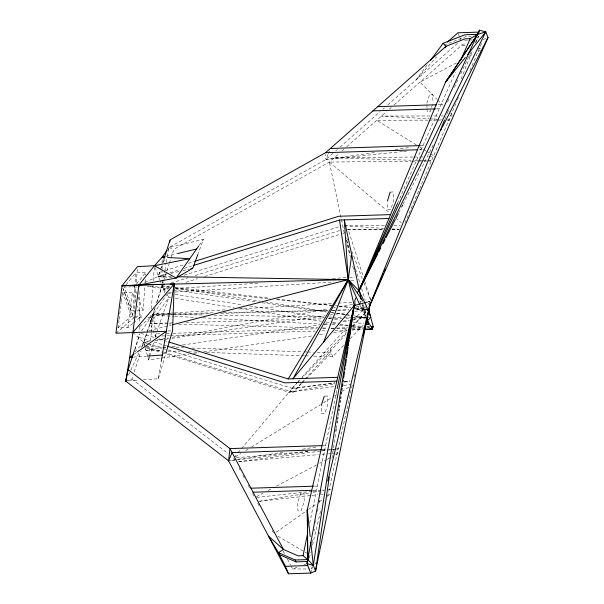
<?xml version="1.0" encoding="UTF-8"?>
<svg xmlns="http://www.w3.org/2000/svg" width="604" height="604" viewBox="0 0 604 604"><rect width="100%" height="100%" fill="white"/><g stroke="black" fill="none" stroke-linecap="round" stroke-linejoin="round"><path stroke-width="0.45" stroke-dasharray="3.02 2.27" d="M162.068 283.065L162.083 270.147M162.091 269.225L162.099 263.691M162.099 262.77L162.106 257.228M135.802 310.909L133.061 310.962L135.809 272.631L145.843 272.427L145.639 275.228M134.088 314.005L137.289 269.407M136.708 310.886L143.095 310.758L144.839 286.447M145.103 282.71L145.375 278.973M157.206 336.134L155.326 336.194L150.298 323.457L151.091 312.427M151.362 308.689L153.031 285.33M153.371 280.656L154.307 267.58M148.939 357.183L148.675 359.946L188.81 354.042M149.029 356.269L150.177 344.318M150.524 340.641L151.234 333.287M151.325 332.366L152.91 314.148L169.867 313.136M132.812 323.48L127.897 327.708L117.999 327.738L118.95 320.279M119.071 319.35L121.223 302.566M121.344 301.63L122.537 292.306L132.435 292.276L135.892 301.683M127.897 327.708L132.435 292.276M331.981 458.308L335.771 432.222M336.315 428.5L336.994 423.842M338.21 415.454L338.618 412.66M143.458 379.803L158.361 378.716L161.109 362.302M162.552 283.102L164.681 271.256M164.839 270.343L166.145 263.05M166.311 262.144L167.127 257.583M167.293 256.67L168.924 247.557L325.971 159.516L333 153.303M311.875 542.928L312.706 538.292M314.027 530.871L314.359 529.021M315.514 522.528L315.847 520.671M317.5 511.399L317.998 508.613M318.988 503.049L319.486 500.271M320.475 494.706L320.973 491.928M309.716 523.117L337.243 388.47M310.773 573.09L312.215 566.235M319.305 534.147L319.705 532.313M327.61 496.548L352.358 384.484M353.982 377.123L354.593 374.359M309.444 557.817L310.758 552.32M312.51 544.997L320.815 510.221M168.199 323.918L150.298 323.457L152.91 314.148L213.235 312.819M364.65 313.317L366.854 305.496L368.078 309.452L354.382 309.724M149.437 357.251L148.675 359.946L147.935 357.319M149.694 356.352L153.771 341.977M155.047 337.485L156.081 333.846L159.841 333.725M134.964 349.965L139.705 333.952M158.361 378.716L165.987 352.925M426.862 103.246L429.587 94.33L432.645 94.088L432.977 102.763M432.434 104.545L430.252 111.68L427.194 111.921L427.058 108.456M172.88 322.853L150.298 323.457L155.168 307.897M156.821 302.604L162.061 285.835L160.075 280.588M134.662 349.474L139.698 333.891M144.824 282.378L158.271 276.443L160.173 270.562M160.453 269.678L161.593 266.175M162.725 262.664L163.571 260.037M125.76 381.094L131.936 379.033L133.069 375.522M134.209 372.019L141.011 350.977M142.423 346.59L154.632 308.84M156.632 302.642L163.397 281.706M163.684 280.83L169.067 264.167M169.354 263.291L170.766 258.905M171.053 258.029L173.884 249.263L329.384 162.083L339.048 153.544M141.412 347.496L143.76 342.46L152.971 315.19L169.905 314.737M360.754 301.532L358.255 308.863L355.024 309.15L354.993 307.413M155.326 336.194L156.436 333.008M156.746 332.117L168.893 297.402L167.074 294.314M172.367 277.704L158.271 276.443L160.203 271.188M161.502 267.693L162.144 265.941M163.435 262.438L164.401 259.811M167.633 251.06L168.924 247.557L203.412 239.35L198.248 253.355M328.002 154.413L325.971 159.516L402.551 151.574M328.342 153.567L329.354 151.015M444.876 119.184L448.047 111.325M461.094 79.003L472.728 50.185M475.899 42.325L478.368 36.21L479.38 38.716M404.914 223.087L457.009 100.928M457.379 100.068L458.489 97.463M469.942 70.593L481.403 43.722L482.203 46.342M397.492 203.442L455.295 72.412M128.501 375.212L130.456 371.015M130.849 370.169L139.063 352.532M447.526 101.97L449.527 97.697M454.336 87.452L458.338 78.913M460.746 73.786L470.758 52.435M475.167 43.043L478.368 36.21M398.731 212.744L401.298 207.716M403.004 204.356L433.347 144.839M312.661 567.435L311.611 568.991L310.599 566.484M314.752 564.34L315.801 562.792M141.57 330.758L167.278 293.869M199.214 245.299L203.412 239.35M150.298 323.457L168.893 297.402L170.751 297.689M427.043 65.043L415.952 80.038L436.669 56.821M125.987 284.846L135.809 272.631M132.457 286.84L134.277 286.802L136.013 284.643M136.595 283.925L145.843 272.427M234.337 457.258L237.357 453.642M237.961 452.917L240.981 449.308M241.585 448.583L297.644 382.045M298.27 381.351L299.531 379.961M302.045 377.175L347.979 326.371M353.642 320.112L370.192 301.804M148.252 343.85L291.974 388.312L296.768 388.161L301.177 383.313M301.811 382.619L304.333 379.856M304.96 379.161L346.553 333.483M352.857 326.568L367.979 309.958M134.835 351.951L143.76 342.46L149.309 341.449M301.592 383.563L293.174 392.26L291.974 388.312L296.564 383.578M297.213 382.906L346.454 332.094M352.306 326.054L368.432 309.414L355.258 309.769M302.242 382.898L305.481 379.554M306.13 378.889L331.4 352.812L317.274 352.321M313.763 356.111L332.593 356.753L343.585 345.42M350.048 338.746L363.623 324.741M335.809 150.819L337.221 149.581M340.029 147.097L380.097 111.702M382.913 109.218L384.318 107.98M387.836 104.877L458.134 42.786M341.841 151.083L343.933 149.233M346.726 146.772L386.401 111.725M389.195 109.256L391.294 107.406M394.095 104.93L461.984 44.975L465.684 44.734M117.999 327.738L131.347 316.269L141.245 316.232L137.47 305.964M115.96 333.212L133.756 317.915L122.959 288.569M133.514 322.876L141.245 316.232M139.743 326.56L152.971 315.19L173.688 316.292M134.299 354.118L136.587 352.487M276.255 532.184L307.708 510.002M308.47 509.459L316.149 504.046M319.214 501.886L322.279 499.719M327.655 495.929L329.958 494.306M235.333 456.994L240.936 453.551M245.737 450.599L248.138 449.119M251.339 447.149L320.173 404.823M323.374 402.853L331.377 397.93M334.578 395.96L336.979 394.488M341.781 391.535L348.984 387.104M256.413 496.722L263.08 493.196M268.085 490.554L272.253 488.349M276.421 486.144L316.436 465.005M319.773 463.238L326.439 459.719M327.277 459.274L330.614 457.515M335.613 454.872L338.112 453.551M456.465 62.907L419.976 82.076L437.039 99.335M468.9 56.368L473.045 54.194M478.021 51.574L480.512 50.268M483.23 39.592L486.431 38.218M443.88 45.179L465.744 36.61L471.158 36.444M290.864 565.699L292.6 568.968L297.832 567.05M303.94 564.808L305.684 564.166M159.607 272.313L161.404 271.747M165.005 270.622L183.91 264.711M188.41 263.299L193.816 261.608M184.107 275.228L340.747 226.221M171.438 276.662L158.271 276.443L166.349 273.929M169.935 272.812L179.803 269.746M184.296 268.35L191.476 266.115M164.779 292.736L162.061 285.835L163.858 285.277M171.038 283.042L188.086 277.742M195.266 275.507L341.539 230.003M169.701 287.33L163.42 289.286L168.116 288.984M185.858 282.31L197.523 278.678M204.703 276.443L342 233.733M342.891 233.454L344.688 232.895M368.214 301.857L369.905 301.411M149.097 330.72L171.023 325.095M165.738 256.368L176.625 253.778M158.271 276.443L167.346 274.284M170.977 273.416L179.146 271.475M182.778 270.615L189.127 269.097M156.708 340.105L168.727 337.915M172.427 337.243L328.417 308.886M333.786 307.912L335.575 307.579M339.154 306.93L352.683 304.469M368.04 301.683L369.852 301.351M162.166 352.751L288.704 392.223L335.092 383.842M344.371 382.158L349.935 381.154M258.708 501.297L309.323 492.932M313 492.32L324.046 490.493M328.644 489.738L330.486 489.429M283.08 452.23L228.569 460.822L308.87 451.475M302.483 449.172L316.337 446.983M322.808 445.963L325.579 445.526L322.762 445.616M132.857 332.479L143.76 342.46L149.339 341.637M154.918 340.815L170.728 338.489M171.664 338.353L325.05 315.794M329.663 315.114L335.205 314.299M336.126 314.163L345.36 312.804M354.586 311.453L367.511 309.55M147.353 343.57L143.76 342.46L146.153 350.35L162 348.017M162.929 347.881L165.73 347.474M172.253 346.515L176.919 345.828M182.514 345.005L319.554 324.846M324.212 324.159L328.87 323.48M332.6 322.929L338.195 322.106M342.861 321.419L349.384 320.46M353.113 319.909L367.096 317.855M368.025 317.719L370.826 317.304M193.476 353.355L199.078 352.532M203.744 351.845L312.963 335.779M319.493 334.82L325.095 333.997M333.499 332.759L347.496 330.698M352.17 330.018L363.366 328.365M367.934 327.693L369.739 327.428M374.51 152.51L325.971 159.516L325.684 154.398M395.046 149.543L410.916 147.255M420.248 145.904L423.049 145.504L420.241 145.594M296.768 388.161L334.993 382.974M344.318 381.705L349.912 380.95M291.974 388.312L334.956 382.823M344.295 381.63L349.905 380.913M238.663 461.622L320.973 451.082M321.909 450.961L328.463 450.123M329.391 450.003L332.2 449.648M333.136 449.527L335.945 449.165M336.881 449.044L338.746 448.81M288.704 392.223L334.261 386.575M343.563 385.42L351 384.499M321.94 449.957L324.741 449.625L321.932 449.716M259.667 501.29L310.969 495.529M311.898 495.423L317.5 494.797M321.23 494.382L323.095 494.17M256.617 497.394L311.762 491.369M312.698 491.271L321.109 490.35M322.045 490.252L323.918 490.048M328.591 489.534L330.456 489.331M403.487 151.476L408.153 150.992M419.365 149.83L421.23 149.633L419.357 149.694M238.663 461.735L318.248 454.601M321.992 454.261L327.61 453.763M328.546 453.672L331.354 453.423M332.291 453.34L335.099 453.091M336.035 453.008L337.908 452.834M236.542 457.734L307.806 451.46M314.367 450.878L316.239 450.712M322.808 450.139L326.553 449.806M327.496 449.723L330.305 449.474M331.241 449.391L334.057 449.149M334.993 449.066L338.746 448.734M325.148 396.126L327.572 395.914L327.745 404.597L324.688 413.559L321.456 413.838L321.283 405.156M390.139 192.163L393.196 191.921L393.529 200.596L390.803 209.512L387.745 209.762L387.443 201.955M167.912 331.03L172.57 330.69M133.454 357.107L146.493 356.156M128.554 380.89L138.799 380.142M175.628 288.508L260.128 283.117M332.427 278.504L348.395 277.485M349.331 277.432L354.963 277.07M168.531 292.495L171.347 292.313M175.107 292.079L333.786 281.955M350.69 280.875L355.378 280.581M170.811 313.083L173.635 312.917M174.579 312.857L225.451 309.829M238.633 309.044L331.747 303.51M338.248 303.117L352.177 302.294M359.606 301.849L361.464 301.743M133.809 317.87L143.224 317.44M147.935 317.228L150.758 317.092M464.657 40.189L468.372 40.068M469.3 40.038L473.015 39.917M438.285 104.726L441.079 104.635M436.458 108.856L439.259 108.765M166.425 333.521L172.072 333.34M173.008 333.31L316.911 328.704M322.559 328.523L327.255 328.372M331.022 328.251L335.726 328.1M336.662 328.07L347.949 327.715M352.653 327.564L362.996 327.232M366.764 327.111L369.58 327.021M161.91 335.983L169.43 335.741M170.373 335.711L315.212 331.075M321.796 330.864L326.5 330.713M334.963 330.448L347.194 330.056M351.898 329.905L362.241 329.573M314.48 486.175L317.289 486.084M312.721 490.305L316.451 490.184M170.849 314.714L173.673 314.639M174.609 314.608L210.366 313.65M220.717 313.378L327.972 310.501M331.739 310.396L336.443 310.267M337.387 310.245L348.674 309.943M186.055 322.498L323.419 318.814M328.123 318.686L333.77 318.534M334.714 318.512L342.242 318.308M346.001 318.21L352.585 318.029M353.529 318.006L365.76 317.674L353.718 315.794M223.488 312.608L327.881 310.328M332.555 310.229L348.765 309.844M131.544 286.855L124.25 287.006L133.061 310.962M412.917 157.04L334.171 157.855L411.082 160.241M413.861 157.032L419.486 156.972M420.422 156.965L423.23 156.934M428.855 156.874L434.48 156.814M344.25 233.046L329.384 162.083L411.067 161.185M412.004 161.177L417.636 161.117M418.58 161.102L427.028 161.011M427.964 161.004L431.724 160.958M428.221 120.136L376.715 120.279L416.382 144.96M429.157 120.128L436.647 120.113M437.583 120.105L441.328 120.098M446.945 120.083L449.754 120.075M430.093 115.976L381.502 116.051L429.187 118.784M433.831 115.968L437.568 115.96M441.305 115.96L443.17 115.953M449.716 115.945L452.517 115.938M292.6 568.968L309.799 568.983M344.408 225.662L384.469 225.79M393.785 225.813L400.301 225.836M347.081 229.46L382.657 229.618M392.019 229.663L398.572 229.694L392.041 229.626M382.702 229.558L348.123 229.293L363.042 275.975M152.91 314.148L167.98 314.397M168.916 314.412L171.74 314.457M172.684 314.473L203.752 314.986M214.11 315.16L324.272 316.987M328.984 317.07L331.815 317.115M332.759 317.13L343.132 317.304M344.076 317.319L350.675 317.425M351.619 317.44L365.76 317.674L354.563 316.058M169.135 323.948L171.023 323.993M178.558 324.189L317.961 327.821M322.664 327.942L327.376 328.063M331.143 328.161L335.854 328.289M336.798 328.312L347.157 328.584M351.868 328.704L363.17 328.999M414.835 160.354L417.651 160.445M418.587 160.475L421.403 160.558M422.339 160.588L427.036 160.732M427.972 160.762L431.724 160.883M145.896 346.439L161.902 346.983M162.846 347.021L165.67 347.119M176.028 347.474L183.563 347.73M192.042 348.025L303.148 351.838M304.091 351.868L306.915 351.966M307.859 352.004L313.506 352.192M146.153 350.35L161.215 350.871M167.806 351.098L180.052 351.513M188.523 351.807L197.938 352.132M206.417 352.419L300.581 355.658M301.524 355.688L304.348 355.786M305.292 355.816L309.995 355.983M174.632 316.345L196.292 317.493M202.884 317.84L319.667 324.046M324.371 324.295L330.962 324.65M331.906 324.695L335.673 324.899M339.44 325.095L347.919 325.548M352.623 325.798L362.981 326.349M366.749 326.553L369.58 326.704M430.124 118.837L441.343 119.479M447.889 119.856L449.761 119.962M344.416 225.783L383.646 228.403M392.049 228.969L399.523 229.467M150.177 286.175L168.916 288.168M175.47 288.871L269.142 298.844M276.632 299.637L331.898 305.526M339.395 306.319L350.637 307.519M355.318 308.017L367.496 309.316M165.247 291.234L162.061 285.835L170.456 286.794M175.122 287.33L270.245 298.233M276.768 298.988L331.687 305.277M335.379 305.7L338.149 306.017M339.071 306.122L350.275 307.413M354.963 307.949L368.078 309.452L366.454 306.1M147.338 286.19L167.874 289.15M173.476 289.958L257.485 302.068M262.151 302.74L326.56 312.026M331.226 312.698L345.224 314.714M346.16 314.85L349.89 315.386M162.061 285.835L169.482 286.998M175.047 287.866L260.377 301.207M265.013 301.932L327.949 311.77M331.604 312.336L333.431 312.623M337.077 313.197L345.375 314.488M346.303 314.639L350.01 315.212M167.572 293.174L171.302 293.755M175.032 294.337L243.095 304.975M249.618 305.994L324.212 317.659M328.87 318.383L333.536 319.116M334.465 319.259L340.06 320.135M343.789 320.716L349.308 321.577M352.955 322.151L363.91 323.865M175.402 298.421L234.027 307.587M240.543 308.599L321.502 321.26M326.152 321.985L331.732 322.853M332.668 323.004L339.176 324.023M340.112 324.167L348.485 325.473M352.207 326.054L365.231 328.093M461.984 44.975L465.639 45.67M477.515 47.92L481.169 48.614M355.952 306.009L367.587 309.18M140.868 333.34L154.337 337.515M158.829 338.904L167.814 341.683M146.749 346.96L162.921 351.966M163.82 352.238L293.174 392.26M138.633 337.198L150.298 340.837M153.884 341.955L162.861 344.756M163.76 345.035L166.447 345.873M146.017 347.708L161.268 352.472M168.924 247.557L173.884 249.263M277.946 536.163L304.318 551.694M305.118 552.162L306.711 553.105M419.554 146.931L422.732 148.909M423.525 149.399L425.903 150.887M426.696 151.377L429.867 153.348M430.66 153.846L433.838 155.817M131.936 379.033L227.791 453.37M329.384 162.083L389.844 213.099M395.605 217.953L401.366 222.816M437.696 100L442.951 105.315M446.885 109.294L452.139 114.609M365.843 305.594L367.911 308.652M233.733 457.975L235.009 460.384M238.935 467.783L240.249 470.267M242.883 475.235L244.643 478.549M248.153 485.178L249.913 488.485M252.548 493.46L253.869 495.944M257.749 503.253L259.939 507.383M272.2 530.501L273.514 532.985M283.057 550.976L284.794 554.245M287.391 559.153L290.426 564.876M359.916 304.997L365.375 316.828M458.247 33.628L459.591 36.965M459.931 37.803L460.943 40.302M346.711 238.187L347.383 239.931M351.777 251.302L362.241 278.406M363.933 282.778L370.69 300.263M155.107 267.459L159.743 279.712M134.277 286.802L136.798 293.642M138.059 297.07L143.095 310.758M123.027 288.372L133.492 317.009M122.537 292.306L131.347 316.269M364.763 281.358L370.788 300.211M346.651 240.181L348.87 247.338M355.507 268.81L360.218 284.023M361.6 288.493L365.193 300.128M330.207 348.863L332.593 356.753M143.76 342.46L144.99 346.832M145.232 347.7L147.693 356.451M363.404 304.627L366.13 315.371M346.522 240.098L350.411 255.401M347.224 244.748L350.426 257.357M352.713 266.356L354.087 271.762M362.581 305.186L365.314 315.93L362.332 304.001M152.971 315.19L155.787 332.072M426.922 104.983L427.028 107.588M139.079 291.581L139.728 321.751M139.826 326.462L139.909 330.237M300.784 493.249L297.734 502.211L297.908 510.893L301.139 510.614L304.19 501.652L304.016 492.97L300.784 493.249"/><path stroke-width="0.91" d="M137.35 351.943L166.304 331.294L115.96 333.212L122.038 285.715L174.239 283.872L172.57 330.69L165.987 352.925M166.825 250.532L162.106 257.228L154.443 265.707L138.943 284.975L129.732 357.379L125.76 381.094L228.569 460.822L288.486 573.8L310.773 573.09L315.582 571.029L370.244 303.653L365.767 323.744M323.585 342.151L348.236 279.637L351.664 255.303M329.271 476.941L315.582 571.029L313.302 565.397L310.796 542.203M335.907 431.294L336.179 429.429M337.13 422.913L337.402 421.048M337.666 419.184L337.938 417.319M338.889 410.803L339.161 408.938M339.433 407.073L339.705 405.209M340.105 402.415L340.377 400.55M340.648 398.693L340.92 396.828M341.328 394.034L341.6 392.17M341.872 390.305L342.143 388.44M342.415 386.575L342.815 383.782M343.087 381.924L343.359 380.059M343.631 378.195L344.582 371.671M344.854 369.814L345.126 367.949M345.39 366.084L346.341 359.561M346.613 357.696L348.1 347.451M348.372 345.586L348.644 343.729M348.916 341.864L349.188 339.999M349.459 338.134L354.201 305.533L348.236 279.637L339.539 220.052L389.029 218.467M169.701 242.431L169.966 240.724M361.215 299.569L344.333 219.901L348.236 279.637L292.978 378.768L354.201 305.533L306.975 563.698L313.302 565.397L354.201 305.533L367.368 302.076M161.26 361.388L174.239 283.872L132.857 332.479M346.93 346.334L354.201 305.533L307.285 509.731L307.738 559.531M313.302 565.397L307.813 559.598L303.065 555.657L307.663 533.158M337.243 388.47L354.201 305.533M310.199 536.639L307.285 509.731L307.813 559.598L306.975 563.698L310.773 573.09M126.546 379.41L125.76 381.094L128.146 369.64L134.382 350.35M363.125 335.703L365.367 325.579M327.813 480.935L370.177 303.608M369.361 306.122L369.822 304.476M125.76 381.094L126.546 378.421M387.413 201.087L390.139 192.163M163.858 259.161L170.094 239.871L325.586 152.691L446.092 46.266L465.095 38.822L470.184 38.656L477.613 34.33L485.759 31.899L488.04 37.539L369.18 306.96M355.688 298.021L354.85 300.467L354.956 305.677M357.349 293.136L357.908 291.506L359.523 291.362M321.283 405.156L324.34 396.194M122.008 285.979L138.943 284.975L176.126 278.036L192.759 268.236L197.923 254.231M369.104 306.915L444.529 120.06M178.021 276.775L348.236 279.637L358.995 290.705L485.759 31.899L479.433 30.2L477.492 34.398L445.458 82.295L358.995 290.705L366.047 305.262M369.837 305.337L383.495 273.302M384.235 271.573L385.344 268.976M397.492 203.442L358.995 290.705L377.794 253.816M460.905 59.705L470.184 38.656M465.322 57.463L445.458 82.295L477.613 34.33L479.433 30.2M477.492 34.398L358.995 290.705L379.025 248.002M378.648 252.14L380.784 247.95M382.921 243.759L385.058 239.569M385.911 237.893L395.318 219.448M396.171 217.772L398.308 213.582M401.72 206.878L402.581 205.194M440.61 130.585L441.464 128.909M442.317 127.233L488.04 37.539M168.712 341.955L288.183 378.919L348.236 279.637L362.732 301.019M173.174 285.413L174.239 283.872M198.693 246.047L176.126 278.036L154.443 265.707L137.486 266.621L122.038 285.715M445.458 82.295L453.951 70.404M430.373 60.543L443.125 43.299L464.989 34.738L477.613 34.33M467.655 54.541L485.759 31.899M444.831 47.671L446.092 46.266L443.125 43.299M369.716 318.451L367.496 320.739L368.47 324.575L365.737 324.144M447.39 42.084L457.908 32.79L479.266 32.11M133.537 354.661L129.732 357.379L132.525 357.175M194.714 261.328L338.753 216.27L390.735 214.609M193.265 265.556L339.539 220.052M172.85 324.627L348.236 279.637L359.531 304.152M164.824 256.579L162.106 257.228L164.869 257.38M177.531 253.559L196.594 249.022M190.94 268.667L192.759 268.236M154.443 265.707L189.769 258.693L167.64 257.523M371.543 327.164L373.348 326.9L368.674 310.29L370.826 317.304M147.429 356.088L162.333 355.009M377.711 106.659L436.42 104.779M372.925 110.887L435.522 108.886M330.373 148.463L419.304 145.624M325.586 152.691L417.477 149.754M371.46 326.96L373.348 326.9L371.46 326.802M364.121 329.512L372.585 329.24L367.126 319.992M288.183 378.919L337.674 377.334M336.896 381.169L284.907 382.83L167.346 346.152M321.826 445.646L229.935 448.583L128.146 369.64M321.932 449.716L232.064 452.592L228.569 460.822L229.935 448.583L283.435 549.451L297.968 555.823L303.065 555.657M250.954 488.206L313.552 486.205M253.076 492.215L311.792 490.335M288.486 573.8L285.45 566.288L278.467 552.668L283.435 549.451L268.516 536.141L278.467 552.668L295.19 559.999L307.813 559.598M279.222 554.548L295.952 561.879L307.67 561.501M285.45 566.288L307.738 565.571M164.394 284.325L138.943 284.975L138.98 286.862M170.049 284.182L348.236 279.637M364.106 329.021L372.585 329.24L369.829 328.81M295.19 559.999L295.952 561.879M366.439 319.403L368.47 324.575M307.285 509.731L307.73 527.571"/></g></svg>
